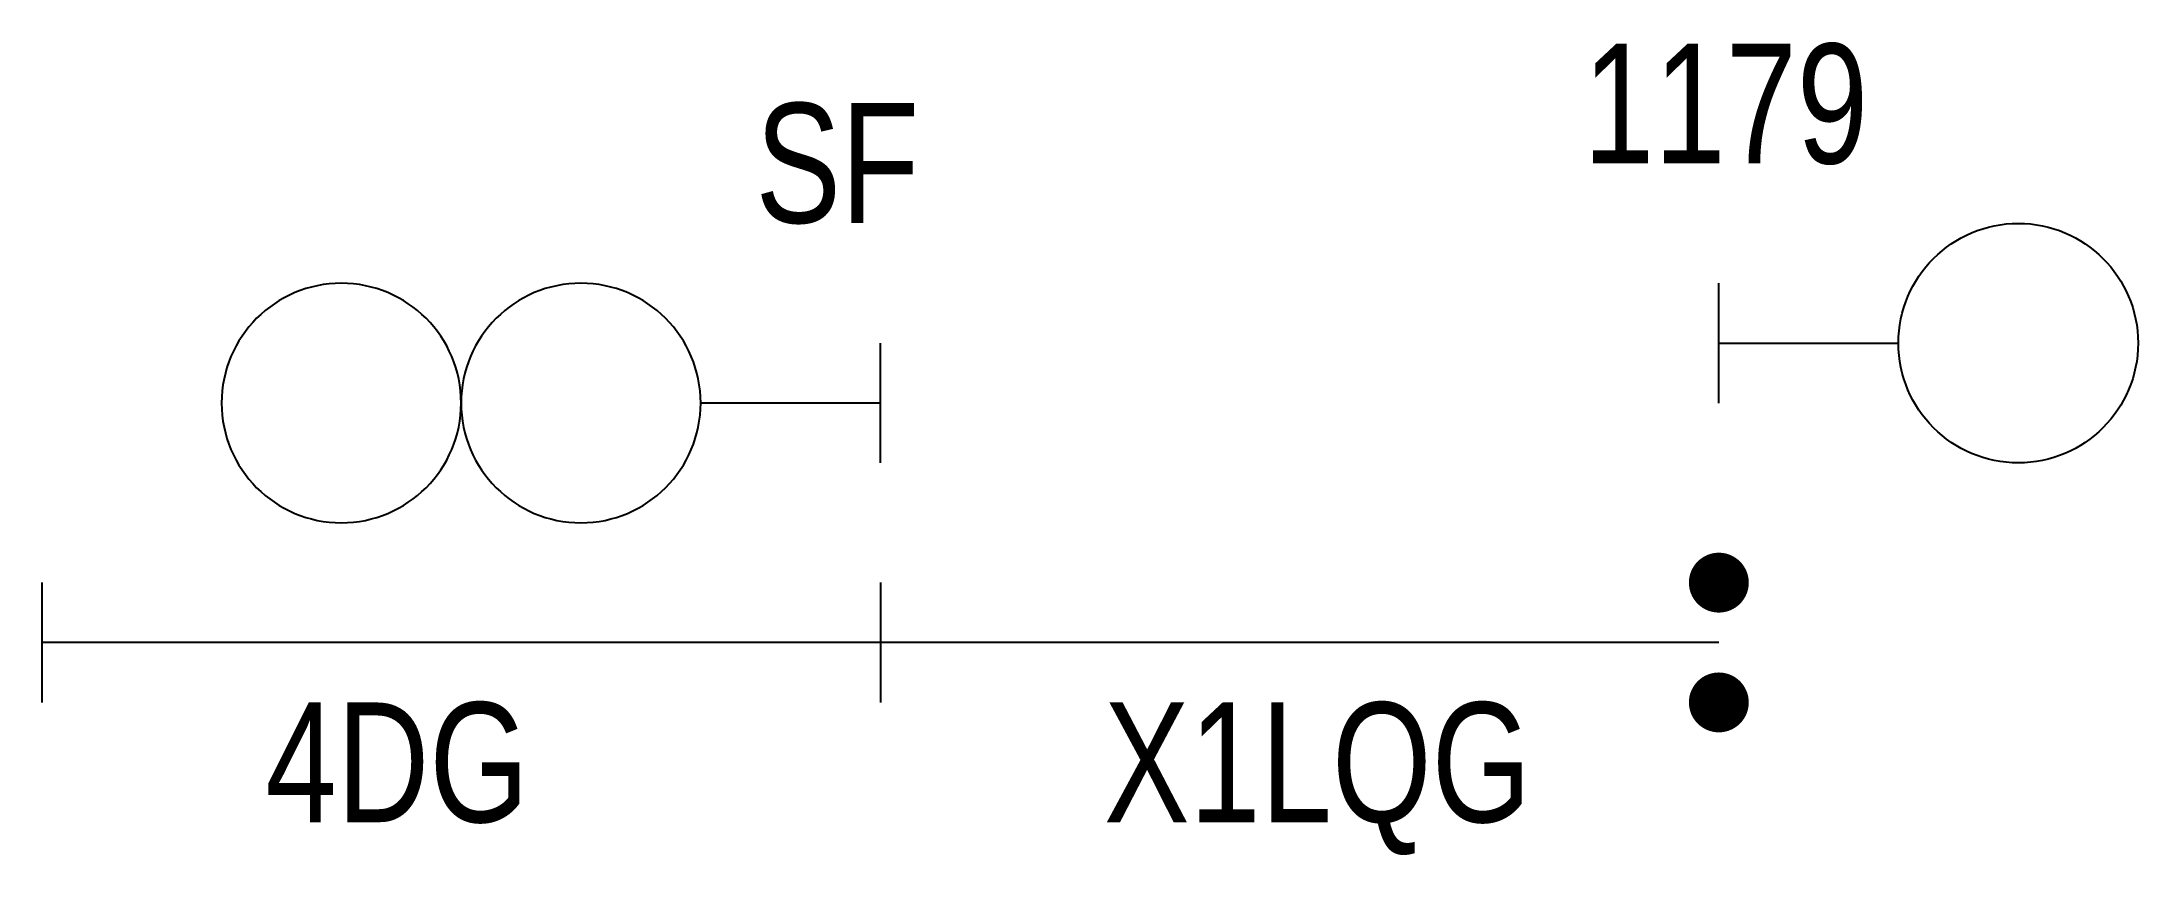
# Model space of a CAD drawing. Extents: x 9.9 to 44.9, y 3.5 to 17.1.
import ezdxf

# ---------------------------------------------------------------- set-up
doc = ezdxf.new("R2010")
doc.units = 0
doc.layers.get('0').update_dxf_attribs({"linetype": 'CONTINUOUS'})

# ---------------------------------------------------------------- blocks, each defined once
blk = doc.blocks.new('JX')
for p, q in [((0, -1), (0, 1)), ((0, 0), (3, 0))]:
    blk.add_line(p, q)
for centre in [(5, 0), (9, 0)]:
    blk.add_circle(centre, 2)
blk = doc.blocks.new('FX')
for p, q in [((0, -1), (0, 1)), ((0, 0), (3, 0))]:
    blk.add_line(p, q)
blk.add_circle((5, 0), 2)

msp = doc.modelspace()

# ---------------------------------------------------------------- linework, layer by layer
at = {"const_width": 0.5}
for points in [[(38.172, 8.083, -1), (37.672, 8.083, -1)], [(38.172, 6.083, -1), (37.672, 6.083, -1)]]:
    msp.add_lwpolyline(points, format="xyb", close=True, dxfattribs=at)
at = {"linetype": 'Continuous'}
for points in [[(9.922, 8.083), (9.922, 6.083)], [(23.922, 8.083), (23.922, 6.083)], [(23.922, 7.083), (9.922, 7.083)], [(37.922, 7.083), (23.922, 7.083)]]:
    msp.add_lwpolyline(points, dxfattribs=at)

# ---------------------------------------------------------------- block references
msp.add_blockref('FX', (37.922, 12.083), dxfattribs=at)
at = {"linetype": 'Continuous', "xscale": -1}
msp.add_blockref('JX', (23.922, 11.083), dxfattribs=at)

# ---------------------------------------------------------------- texts
at = {"color": 7, "linetype": 'Continuous', "width": 0.8}
for s, p in [('1179', (35.656, 15.083)), ('SF', (21.837, 14.091)), ('4DG', (13.656, 4.083))]:
    msp.add_text(s, height=2, dxfattribs=at).set_placement(p)
at = {"color": 1, "linetype": 'Continuous', "width": 0.8}
msp.add_text('X1LQG', height=2, dxfattribs=at).set_placement((27.656, 4.083))

doc.saveas('drawing.dxf')
